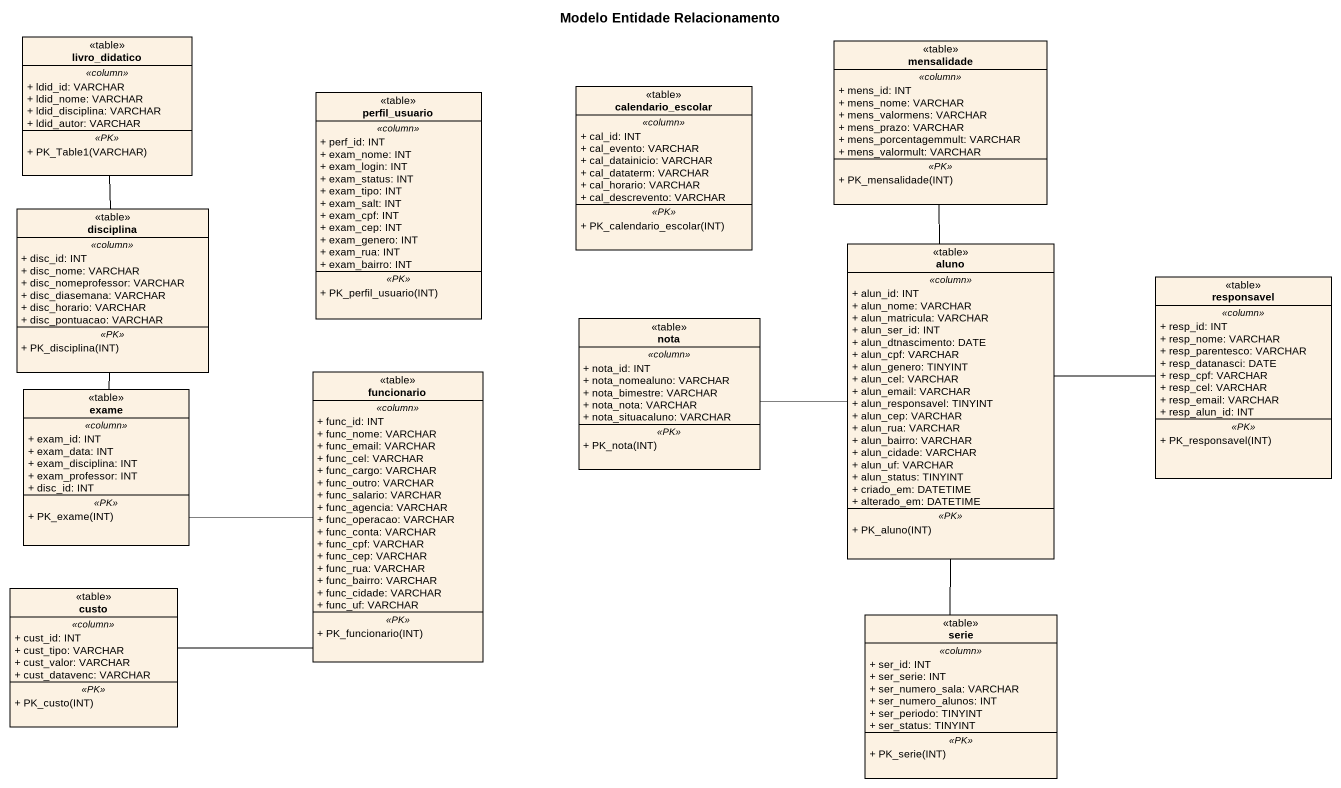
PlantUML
@startuml
title Modelo Entidade Relacionamento
hide circle
hide empty members
skinparam classAttributeIconSize 0
class livro_didatico <<table>> {
  .. <<column>> ..
  + ldid_id: VARCHAR
  + ldid_nome: VARCHAR
  + ldid_disciplina: VARCHAR
  + ldid_autor: VARCHAR
  .. <<PK>> ..
  + PK_Table1(VARCHAR)
}
class mensalidade <<table>> {
  .. <<column>> ..
  + mens_id: INT
  + mens_nome: VARCHAR
  + mens_valormens: VARCHAR
  + mens_prazo: VARCHAR
  + mens_porcentagemmult: VARCHAR
  + mens_valormult: VARCHAR
  .. <<PK>> ..
  + PK_mensalidade(INT)
}
class perfil_usuario <<table>> {
  .. <<column>> ..
  + perf_id: INT
  + exam_nome: INT
  + exam_login: INT
  + exam_status: INT
  + exam_tipo: INT
  + exam_salt: INT
  + exam_cpf: INT
  + exam_cep: INT
  + exam_genero: INT
  + exam_rua: INT
  + exam_bairro: INT
  .. <<PK>> ..
  + PK_perfil_usuario(INT)
}
class calendario_escolar <<table>> {
  .. <<column>> ..
  + cal_id: INT
  + cal_evento: VARCHAR
  + cal_datainicio: VARCHAR
  + cal_dataterm: VARCHAR
  + cal_horario: VARCHAR
  + cal_descrevento: VARCHAR
  .. <<PK>> ..
  + PK_calendario_escolar(INT)
}
class disciplina <<table>> {
  .. <<column>> ..
  + disc_id: INT
  + disc_nome: VARCHAR
  + disc_nomeprofessor: VARCHAR
  + disc_diasemana: VARCHAR
  + disc_horario: VARCHAR
  + disc_pontuacao: VARCHAR
  .. <<PK>> ..
  + PK_disciplina(INT)
}
class aluno <<table>> {
  .. <<column>> ..
  + alun_id: INT
  + alun_nome: VARCHAR
  + alun_matricula: VARCHAR
  + alun_ser_id: INT
  + alun_dtnascimento: DATE
  + alun_cpf: VARCHAR
  + alun_genero: TINYINT
  + alun_cel: VARCHAR
  + alun_email: VARCHAR
  + alun_responsavel: TINYINT
  + alun_cep: VARCHAR
  + alun_rua: VARCHAR
  + alun_bairro: VARCHAR
  + alun_cidade: VARCHAR
  + alun_uf: VARCHAR
  + alun_status: TINYINT
  + criado_em: DATETIME
  + alterado_em: DATETIME
  .. <<PK>> ..
  + PK_aluno(INT)
}
class responsavel <<table>> {
  .. <<column>> ..
  + resp_id: INT
  + resp_nome: VARCHAR
  + resp_parentesco: VARCHAR
  + resp_datanasci: DATE
  + resp_cpf: VARCHAR
  + resp_cel: VARCHAR
  + resp_email: VARCHAR
  + resp_alun_id: INT
  .. <<PK>> ..
  + PK_responsavel(INT)
}
class nota <<table>> {
  .. <<column>> ..
  + nota_id: INT
  + nota_nomealuno: VARCHAR
  + nota_bimestre: VARCHAR
  + nota_nota: VARCHAR
  + nota_situacaluno: VARCHAR
  .. <<PK>> ..
  + PK_nota(INT)
}
class funcionario <<table>> {
  .. <<column>> ..
  + func_id: INT
  + func_nome: VARCHAR
  + func_email: VARCHAR
  + func_cel: VARCHAR
  + func_cargo: VARCHAR
  + func_outro: VARCHAR
  + func_salario: VARCHAR
  + func_agencia: VARCHAR
  + func_operacao: VARCHAR
  + func_conta: VARCHAR
  + func_cpf: VARCHAR
  + func_cep: VARCHAR
  + func_rua: VARCHAR
  + func_bairro: VARCHAR
  + func_cidade: VARCHAR
  + func_uf: VARCHAR
  .. <<PK>> ..
  + PK_funcionario(INT)
}
class exame <<table>> {
  .. <<column>> ..
  + exam_id: INT
  + exam_data: INT
  + exam_disciplina: INT
  + exam_professor: INT
  + disc_id: INT
  .. <<PK>> ..
  + PK_exame(INT)
}
class custo <<table>> {
  .. <<column>> ..
  + cust_id: INT
  + cust_tipo: VARCHAR
  + cust_valor: VARCHAR
  + cust_datavenc: VARCHAR
  .. <<PK>> ..
  + PK_custo(INT)
}
class serie <<table>> {
  .. <<column>> ..
  + ser_id: INT
  + ser_serie: INT
  + ser_numero_sala: VARCHAR
  + ser_numero_alunos: INT
  + ser_periodo: TINYINT
  + ser_status: TINYINT
  .. <<PK>> ..
  + PK_serie(INT)
}
livro_didatico -- disciplina
mensalidade -- aluno
aluno -left- nota
responsavel -left- aluno
exame -up- disciplina
exame -right- funcionario
custo -right- funcionario
serie -up- aluno
@enduml
